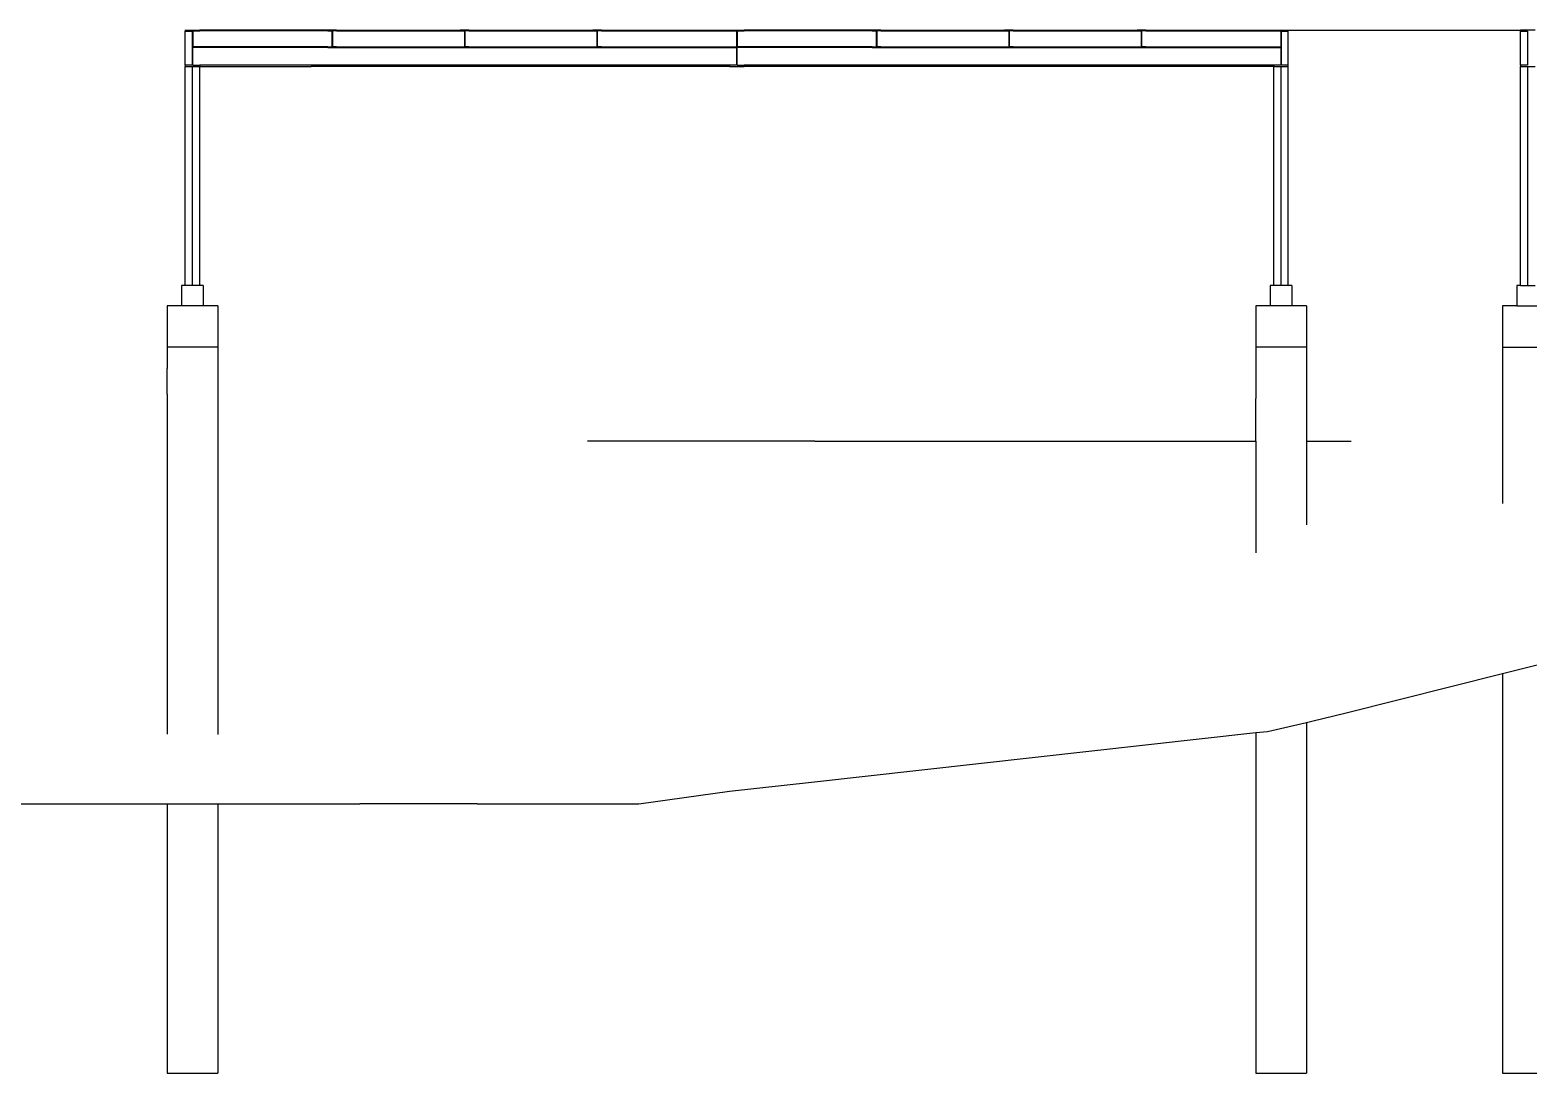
# Model space of a CAD drawing. Extents: x -47 to 47, y -13.1 to 12.1.
# Drawn here: x 4.44 to 25.08, y -13.13 to 1.25 of the extents above; entities that cross this region are included whole.
import ezdxf

# ---------------------------------------------------------------- set-up
doc = ezdxf.new("R2010")
doc.units = 0
doc.layers.get('0').update_dxf_attribs({"linetype": 'CONTINUOUS'})
doc.layers.add('SECTIONCUTEDGES', color=7, linetype='CONTINUOUS')

msp = doc.modelspace()

# ---------------------------------------------------------------- linework, layer by layer
for p, q in [((6.581, 1.251), (6.581, 1.245)), ((6.581, 1.251), (6.581, 1.245)), ((8.546, 1.245), (6.781, 1.245)), ((8.666, 1.245), (10.371, 1.245)), ((10.491, 1.245), (12.196, 1.245)), ((12.316, 1.245), (14.081, 1.245)), ((16.046, 1.245), (14.281, 1.245)), ((16.166, 1.245), (17.871, 1.245)), ((17.991, 1.245), (19.696, 1.245)), ((19.816, 1.245), (21.581, 1.245)), ((21.781, 1.245), (21.803, 1.245)), ((21.803, 1.251), (21.803, 1.245)), ((21.803, 1.245), (21.932, 1.245)), ((21.932, 1.245), (22.391, 1.245)), ((22.391, 1.245), (24.384, 1.245)), ((24.384, 1.245), (24.959, 1.245)), ((24.959, 1.251), (24.959, 1.245)), ((24.959, 1.245), (24.981, 1.245)), ((6.581, 1.104), (6.581, 1.229)), ((6.581, 0.761), (6.581, 1.104)), ((8.546, 1.235), (6.781, 1.235)), ((8.666, 1.235), (10.371, 1.235)), ((10.491, 1.235), (12.196, 1.235)), ((12.316, 1.235), (14.081, 1.235)), ((16.046, 1.235), (14.281, 1.235)), ((16.166, 1.235), (17.871, 1.235)), ((17.991, 1.235), (19.696, 1.235)), ((19.816, 1.235), (21.581, 1.235)), ((21.781, 1.066), (21.781, 1.229)), ((21.781, 0.761), (21.781, 1.066)), ((24.981, 0.94), (24.981, 1.229)), ((8.546, 1.015), (6.686, 1.015)), ((8.546, 1.005), (6.686, 1.005)), ((8.666, 1.015), (10.371, 1.015)), ((8.666, 1.005), (10.371, 1.005)), ((10.491, 1.015), (12.196, 1.015)), ((10.491, 1.005), (12.196, 1.005)), ((12.316, 1.015), (14.176, 1.015)), ((12.316, 1.005), (14.176, 1.005)), ((16.046, 1.015), (14.186, 1.015)), ((16.046, 1.005), (14.186, 1.005)), ((16.166, 1.015), (17.871, 1.015)), ((16.166, 1.005), (17.871, 1.005)), ((17.991, 1.015), (19.696, 1.015)), ((17.991, 1.005), (19.696, 1.005)), ((19.816, 1.015), (21.676, 1.015)), ((19.816, 1.005), (21.676, 1.005)), ((24.981, 0.761), (24.981, 0.94)), ((6.581, 0.583), (6.581, 0.745)), ((6.681, -2.274), (6.681, 0.745)), ((14.081, 0.761), (6.781, 0.761)), ((6.781, 0.745), (7.604, 0.745)), ((6.781, 0.583), (6.781, 0.745)), ((7.604, 0.745), (7.913, 0.745)), ((7.913, 0.745), (8.318, 0.745)), ((10.857, 0.745), (8.318, 0.745)), ((11.311, 0.745), (10.857, 0.745)), ((13.473, 0.745), (11.311, 0.745)), ((13.842, 0.745), (13.473, 0.745)), ((14.081, 0.745), (13.842, 0.745)), ((21.581, 0.761), (14.281, 0.761)), ((15.611, 0.745), (14.281, 0.745)), ((16.022, 0.745), (15.611, 0.745)), ((18.176, 0.745), (16.022, 0.745)), ((18.607, 0.745), (18.176, 0.745)), ((21.137, 0.745), (18.607, 0.745)), ((21.512, 0.745), (21.137, 0.745)), ((21.581, 0.745), (21.512, 0.745)), ((21.581, 0.583), (21.581, 0.745)), ((21.681, -2.274), (21.681, 0.745)), ((21.781, 0.583), (21.781, 0.745)), ((24.981, 0.628), (24.981, 0.745)), ((24.981, 0.583), (24.981, 0.628)), ((25.081, -2.274), (25.081, 0.745)), ((6.581, -0.052), (6.581, 0.583)), ((6.781, -0.186), (6.781, 0.583)), ((21.581, -0.025), (21.581, 0.583)), ((21.781, 0.081), (21.781, 0.583)), ((24.981, -0.39), (24.981, 0.583)), ((21.781, -0.417), (21.781, 0.081)), ((6.581, -0.417), (6.581, -0.052)), ((6.781, -0.417), (6.781, -0.186)), ((21.581, -0.417), (21.581, -0.025)), ((24.981, -0.417), (24.981, -0.39)), ((6.581, -0.79), (6.581, -0.417)), ((6.781, -0.653), (6.781, -0.417)), ((21.581, -0.98), (21.581, -0.417)), ((21.781, -0.906), (21.781, -0.417)), ((24.981, -0.598), (24.981, -0.417)), ((24.981, -1.417), (24.981, -0.598)), ((6.581, -1.417), (6.581, -0.79)), ((6.781, -1.417), (6.781, -0.653)), ((21.581, -1.417), (21.581, -0.98)), ((21.781, -1.417), (21.781, -0.906)), ((6.581, -2.205), (6.581, -1.417)), ((6.781, -2.057), (6.781, -1.417)), ((21.581, -1.939), (21.581, -1.417)), ((21.781, -1.851), (21.781, -1.417)), ((24.981, -1.533), (24.981, -1.417)), ((24.981, -2.274), (24.981, -1.533)), ((21.781, -2.274), (21.781, -1.851)), ((6.781, -2.274), (6.781, -2.057)), ((21.581, -2.274), (21.581, -1.939)), ((6.581, -2.274), (6.581, -2.205)), ((6.581, -2.274), (6.531, -2.274)), ((6.531, -2.274), (6.531, -2.417)), ((6.531, -2.417), (6.531, -2.48)), ((6.681, -2.274), (6.581, -2.274)), ((6.781, -2.274), (6.681, -2.274)), ((6.831, -2.274), (6.781, -2.274)), ((6.831, -2.274), (6.831, -2.417)), ((6.831, -2.417), (6.831, -2.555)), ((21.581, -2.274), (21.531, -2.274)), ((21.531, -2.274), (21.531, -2.417)), ((21.531, -2.417), (21.531, -2.555)), ((21.681, -2.274), (21.581, -2.274)), ((21.781, -2.274), (21.681, -2.274)), ((21.831, -2.274), (21.781, -2.274)), ((21.831, -2.274), (21.831, -2.417)), ((21.831, -2.417), (21.831, -2.555)), ((24.981, -2.274), (24.931, -2.274)), ((24.931, -2.274), (24.931, -2.417)), ((24.931, -2.417), (24.931, -2.517)), ((24.981, -2.274), (25.081, -2.274)), ((25.081, -2.274), (25.181, -2.274)), ((6.531, -2.555), (6.331, -2.555)), ((6.331, -2.555), (6.331, -3.125)), ((6.531, -2.48), (6.531, -2.555)), ((6.831, -2.555), (6.531, -2.555)), ((7.031, -2.555), (6.831, -2.555)), ((7.031, -2.555), (7.031, -2.613)), ((7.031, -2.613), (7.031, -3.125)), ((21.331, -2.555), (21.331, -3.125)), ((21.531, -2.555), (21.331, -2.555)), ((21.831, -2.555), (21.531, -2.555)), ((22.031, -2.555), (21.831, -2.555)), ((22.031, -2.555), (22.031, -2.716)), ((24.815, -2.555), (24.731, -2.555)), ((24.731, -2.555), (24.731, -2.582)), ((24.731, -2.582), (24.731, -2.806)), ((24.931, -2.555), (24.815, -2.555)), ((24.931, -2.517), (24.931, -2.555)), ((24.931, -2.555), (25.231, -2.555)), ((22.031, -2.716), (22.031, -3.125)), ((24.731, -2.806), (24.731, -3.125)), ((7.031, -3.125), (6.331, -3.125)), ((6.331, -3.125), (6.331, -3.417)), ((7.031, -3.125), (7.031, -3.417)), ((22.031, -3.125), (21.331, -3.125)), ((21.331, -3.125), (21.331, -3.341)), ((22.031, -3.125), (22.031, -3.492)), ((24.731, -3.125), (25.431, -3.125)), ((24.731, -3.125), (24.731, -4.417)), ((6.331, -3.77), (6.331, -3.417)), ((7.031, -3.417), (7.031, -3.961)), ((21.331, -3.341), (21.331, -3.832)), ((22.031, -3.492), (22.031, -4.417)), ((6.331, -3.77), (6.331, -4.417)), ((21.331, -4.417), (21.331, -3.832)), ((7.031, -3.961), (7.031, -4.417)), ((6.331, -4.417), (6.331, -5.328)), ((7.031, -4.417), (7.031, -5.127)), ((14.186, -4.417), (12.126, -4.417)), ((15.256, -4.417), (14.186, -4.417)), ((15.256, -4.417), (18.466, -4.417)), ((18.466, -4.417), (20.126, -4.417)), ((20.126, -4.417), (21.331, -4.417)), ((21.331, -4.417), (21.331, -4.765)), ((22.031, -4.417), (22.646, -4.417)), ((22.031, -4.417), (22.031, -4.58)), ((24.731, -4.417), (24.731, -4.474)), ((24.731, -4.474), (24.731, -4.734)), ((22.031, -4.58), (22.031, -4.908)), ((24.731, -4.734), (24.731, -4.821)), ((21.331, -4.765), (21.331, -5.021)), ((22.031, -4.908), (22.031, -5.049)), ((24.731, -4.821), (24.731, -4.972)), ((7.031, -5.127), (7.031, -5.417)), ((21.331, -5.021), (21.331, -5.13)), ((21.331, -5.13), (21.331, -5.324)), ((22.031, -5.049), (22.031, -5.221)), ((24.731, -4.972), (24.731, -5.121)), ((24.731, -5.121), (24.731, -5.212)), ((6.331, -5.328), (6.331, -5.417)), ((21.331, -5.324), (21.331, -5.348)), ((21.331, -5.348), (21.331, -5.417)), ((22.031, -5.221), (22.031, -5.271)), ((22.031, -5.271), (22.031, -5.417)), ((24.731, -5.212), (24.731, -5.276)), ((6.331, -5.417), (6.331, -5.428)), ((6.331, -5.428), (6.331, -6.417)), ((7.031, -5.417), (7.031, -6.188)), ((21.331, -5.417), (21.331, -5.917)), ((22.031, -5.417), (22.031, -5.573)), ((21.331, -5.917), (21.331, -5.956)), ((7.031, -6.188), (7.031, -6.417)), ((6.331, -6.417), (6.331, -7.384)), ((7.031, -6.417), (7.031, -6.655)), ((7.031, -6.655), (7.031, -7.417)), ((6.331, -7.384), (6.331, -7.417)), ((6.331, -7.417), (6.331, -7.441)), ((7.031, -7.417), (7.031, -8.073)), ((6.331, -7.441), (6.331, -8.417)), ((24.731, -7.621), (24.731, -13.125)), ((7.031, -8.073), (7.031, -8.417)), ((6.331, -8.417), (6.331, -8.454)), ((7.031, -8.417), (7.031, -8.459)), ((21.331, -8.435), (21.331, -13.125)), ((22.031, -8.294), (22.031, -13.125)), ((6.331, -9.417), (6.331, -13.125)), ((7.031, -9.417), (7.031, -13.125)), ((6.331, -13.125), (7.031, -13.125)), ((21.331, -13.125), (22.031, -13.125)), ((24.731, -13.125), (25.431, -13.125))]:
    msp.add_line(p, q)
at = {"layer": 'SECTIONCUTEDGES'}
for p, q in [((6.581, 1.245), (6.581, 1.229)), ((6.581, 1.245), (6.781, 1.245)), ((6.781, 1.245), (6.781, 1.235)), ((8.666, 1.245), (8.546, 1.245)), ((8.546, 1.245), (8.546, 1.235)), ((8.666, 1.245), (8.666, 1.235)), ((10.491, 1.245), (10.371, 1.245)), ((10.371, 1.245), (10.371, 1.235)), ((10.491, 1.245), (10.491, 1.235)), ((12.316, 1.245), (12.196, 1.245)), ((12.196, 1.245), (12.196, 1.235)), ((12.316, 1.245), (12.316, 1.235)), ((14.081, 1.245), (14.081, 1.235)), ((14.081, 1.245), (14.281, 1.245)), ((14.281, 1.245), (14.281, 1.235)), ((16.046, 1.245), (16.046, 1.235)), ((16.166, 1.245), (16.046, 1.245)), ((16.166, 1.245), (16.166, 1.235)), ((17.871, 1.245), (17.871, 1.235)), ((17.991, 1.245), (17.871, 1.245)), ((17.991, 1.245), (17.991, 1.235)), ((19.816, 1.245), (19.696, 1.245)), ((19.696, 1.245), (19.696, 1.235)), ((19.816, 1.245), (19.816, 1.235)), ((21.581, 1.245), (21.581, 1.235)), ((21.581, 1.245), (21.781, 1.245)), ((21.781, 1.229), (21.781, 1.245)), ((24.981, 1.245), (24.981, 1.229)), ((25.181, 1.245), (24.981, 1.245)), ((6.581, 1.229), (6.676, 1.229)), ((6.676, 1.229), (6.676, 0.761)), ((6.781, 1.229), (6.686, 1.229)), ((6.686, 1.229), (6.686, 1.015)), ((6.781, 1.235), (6.781, 1.229)), ((8.546, 1.235), (8.603, 1.235)), ((8.603, 1.235), (8.603, 1.015)), ((8.609, 1.235), (8.603, 1.235)), ((8.609, 1.235), (8.609, 1.015)), ((8.666, 1.235), (8.609, 1.235)), ((10.371, 1.235), (10.428, 1.235)), ((10.428, 1.235), (10.428, 1.015)), ((10.434, 1.235), (10.428, 1.235)), ((10.434, 1.235), (10.434, 1.015)), ((10.491, 1.235), (10.434, 1.235)), ((12.196, 1.235), (12.253, 1.235)), ((12.253, 1.235), (12.253, 1.015)), ((12.259, 1.235), (12.253, 1.235)), ((12.259, 1.235), (12.259, 1.015)), ((12.316, 1.235), (12.259, 1.235)), ((14.081, 1.229), (14.081, 1.235)), ((14.176, 1.229), (14.081, 1.229)), ((14.176, 1.229), (14.176, 1.015)), ((14.281, 1.229), (14.186, 1.229)), ((14.186, 1.229), (14.186, 1.015)), ((14.281, 1.235), (14.281, 1.229)), ((16.046, 1.235), (16.103, 1.235)), ((16.103, 1.235), (16.103, 1.015)), ((16.109, 1.235), (16.103, 1.235)), ((16.109, 1.235), (16.109, 1.015)), ((16.166, 1.235), (16.109, 1.235)), ((17.871, 1.235), (17.928, 1.235)), ((17.928, 1.235), (17.928, 1.015)), ((17.934, 1.235), (17.928, 1.235)), ((17.934, 1.235), (17.934, 1.015)), ((17.991, 1.235), (17.934, 1.235)), ((19.696, 1.235), (19.753, 1.235)), ((19.753, 1.235), (19.753, 1.015)), ((19.759, 1.235), (19.753, 1.235)), ((19.759, 1.235), (19.759, 1.015)), ((19.816, 1.235), (19.759, 1.235)), ((21.581, 1.229), (21.581, 1.235)), ((21.676, 1.229), (21.581, 1.229)), ((21.676, 1.229), (21.676, 1.015)), ((21.686, 0.761), (21.686, 1.229)), ((21.686, 1.229), (21.781, 1.229)), ((24.981, 1.229), (25.076, 1.229)), ((25.076, 1.229), (25.076, 0.761)), ((6.686, 1.015), (6.686, 1.005)), ((6.686, 0.761), (6.686, 1.005)), ((8.546, 1.015), (8.546, 1.005)), ((8.546, 1.015), (8.603, 1.015)), ((8.546, 1.005), (8.666, 1.005)), ((8.666, 1.015), (8.609, 1.015)), ((8.666, 1.015), (8.666, 1.005)), ((10.371, 1.015), (10.371, 1.005)), ((10.371, 1.015), (10.428, 1.015)), ((10.371, 1.005), (10.491, 1.005)), ((10.491, 1.015), (10.434, 1.015)), ((10.491, 1.015), (10.491, 1.005)), ((12.196, 1.015), (12.196, 1.005)), ((12.196, 1.015), (12.253, 1.015)), ((12.196, 1.005), (12.316, 1.005)), ((12.316, 1.015), (12.259, 1.015)), ((12.316, 1.015), (12.316, 1.005)), ((14.176, 1.015), (14.176, 1.005)), ((14.176, 1.005), (14.176, 0.761)), ((14.186, 1.015), (14.186, 1.005)), ((14.186, 0.761), (14.186, 1.005)), ((16.046, 1.015), (16.046, 1.005)), ((16.046, 1.015), (16.103, 1.015)), ((16.046, 1.005), (16.166, 1.005)), ((16.166, 1.015), (16.109, 1.015)), ((16.166, 1.015), (16.166, 1.005)), ((17.871, 1.015), (17.871, 1.005)), ((17.871, 1.015), (17.928, 1.015)), ((17.871, 1.005), (17.991, 1.005)), ((17.991, 1.015), (17.934, 1.015)), ((17.991, 1.015), (17.991, 1.005)), ((19.696, 1.015), (19.696, 1.005)), ((19.696, 1.015), (19.753, 1.015)), ((19.696, 1.005), (19.816, 1.005)), ((19.816, 1.015), (19.759, 1.015)), ((19.816, 1.015), (19.816, 1.005)), ((21.676, 1.015), (21.676, 1.005)), ((21.676, 1.005), (21.676, 0.761)), ((6.676, 0.761), (6.581, 0.761)), ((6.581, 0.761), (6.581, 0.745)), ((6.581, 0.745), (6.681, 0.745)), ((6.681, 0.745), (6.781, 0.745)), ((6.686, 0.761), (6.781, 0.761)), ((6.781, 0.761), (6.781, 0.745)), ((14.081, 0.761), (14.081, 0.745)), ((14.176, 0.761), (14.081, 0.761)), ((14.081, 0.745), (14.281, 0.745)), ((14.186, 0.761), (14.281, 0.761)), ((14.281, 0.761), (14.281, 0.745)), ((21.581, 0.761), (21.581, 0.745)), ((21.676, 0.761), (21.581, 0.761)), ((21.581, 0.745), (21.681, 0.745)), ((21.681, 0.745), (21.781, 0.745)), ((21.781, 0.761), (21.686, 0.761)), ((21.781, 0.745), (21.781, 0.761)), ((24.981, 0.761), (24.981, 0.745)), ((25.076, 0.761), (24.981, 0.761)), ((24.981, 0.745), (25.081, 0.745)), ((25.081, 0.745), (25.181, 0.745)), ((22.58, -8.162), (24.731, -7.621)), ((24.731, -7.621), (25.431, -7.446)), ((22.107, -8.277), (22.58, -8.162)), ((15.21, -9.115), (21.331, -8.435)), ((21.331, -8.435), (21.495, -8.417)), ((21.495, -8.417), (22.031, -8.294)), ((22.031, -8.294), (22.107, -8.277)), ((12.83, -9.417), (14.08, -9.242)), ((14.08, -9.242), (15.21, -9.115)), ((4.056, -9.417), (6.246, -9.417)), ((6.246, -9.417), (6.331, -9.417)), ((6.331, -9.417), (7.031, -9.417)), ((7.031, -9.417), (8.986, -9.417)), ((10.606, -9.417), (8.986, -9.417)), ((10.606, -9.417), (12.076, -9.417)), ((12.076, -9.417), (12.83, -9.417))]:
    msp.add_line(p, q, dxfattribs=at)

doc.saveas('drawing.dxf')
